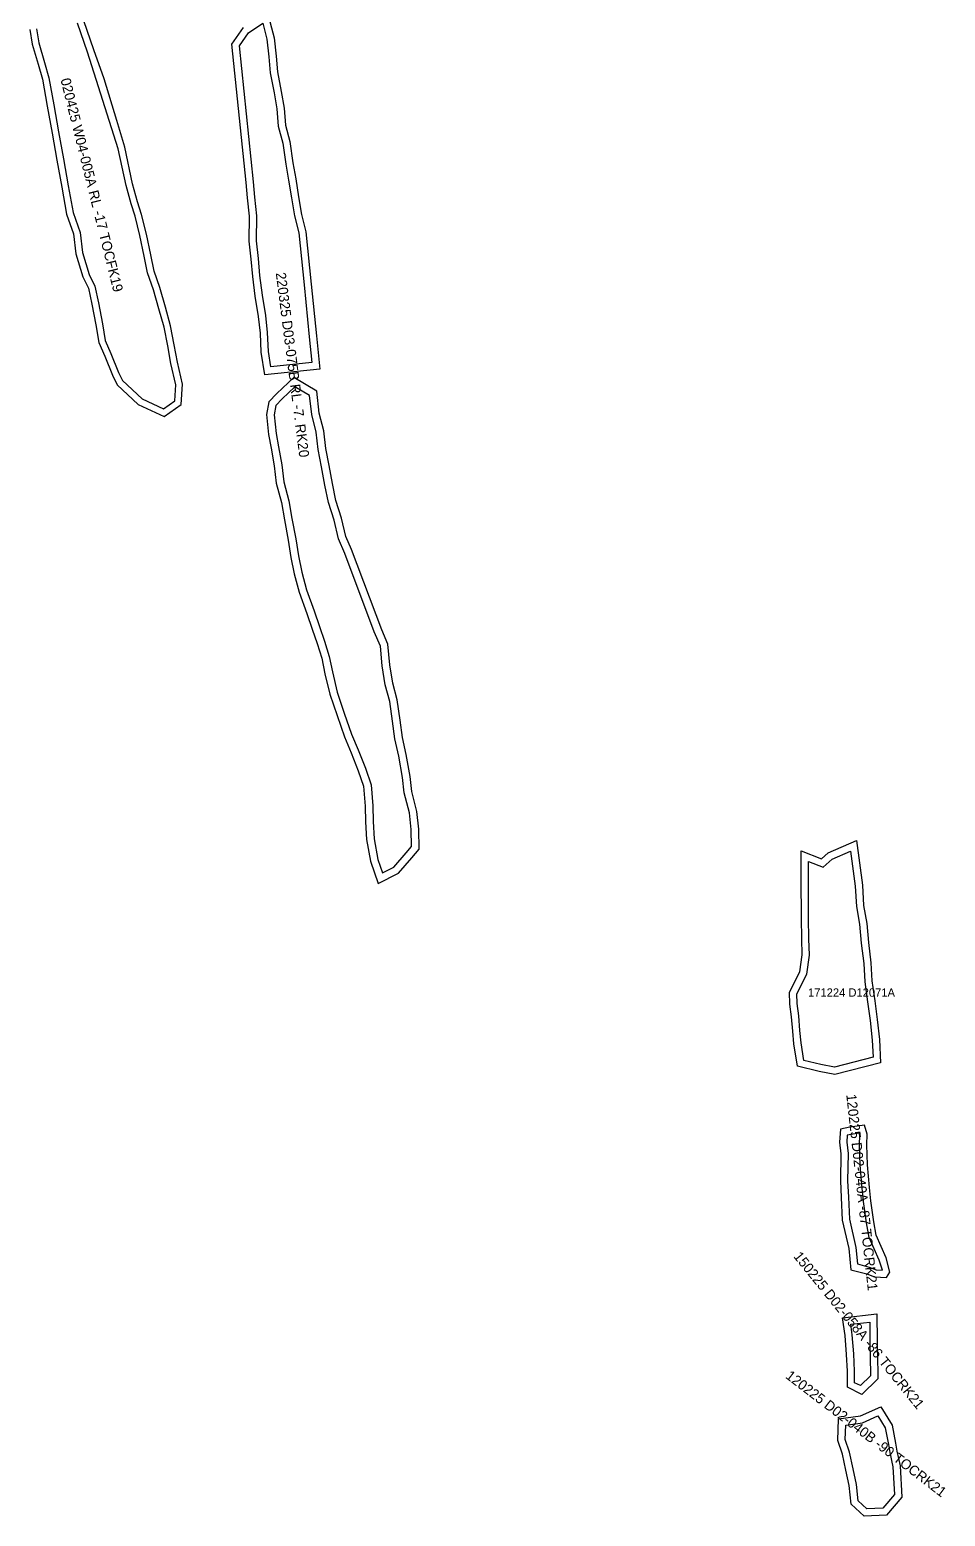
# Model space of a CAD drawing. Extents: x 550067 to 555612, y 63485 to 80416.
# Drawn here: x 551772 to 552251, y 76716 to 77494 of the extents above; entities that cross this region are included whole.
import ezdxf

# ---------------------------------------------------------------- set-up
doc = ezdxf.new("R2010")
doc.units = 0

msp = doc.modelspace()

# ---------------------------------------------------------------- linework, layer by layer
at = {"layer": 'GEOMETRY_LAYER_1', "color": 1}
for points in [[(551895.908, 77503.627, 11.073), (551899.548, 77489.907, 10.646), (551900.654, 77480.228, 9.856), (551901.282, 77471.991, 9.494), (551903.315, 77461.731, 8.979), (551904.798, 77453.119, 8.396), (551905.482, 77444.212, 7.717), (551907.785, 77435.583, 6.899), (551909.457, 77424.37, 6.485), (551910.912, 77415.996, 5.893), (551912.41, 77406.65, 5.297), (551913.923, 77397.451, 4.719), (551916.25, 77388.392, 4.088), (551919.012, 77360.95, 1.944), (551921.746, 77333.793, -0.2), (551923.492, 77316.447, -1.273)], [(551923.492, 77316.447, -1.273), (551894.713, 77313.445, -1.353), (551892.823, 77325.234, -0.36), (551892.368, 77335.345, 0.602), (551891.444, 77343.926, 1.504), (551889.707, 77354.635, 2.308), (551888.386, 77364.964, 3.159), (551887.542, 77374.006, 3.725), (551886.491, 77383.423, 4.369), (551886.64, 77396.6, 5.443), (551885.722, 77406.063, 5.888), (551884.953, 77414.145, 6.536), (551877.489, 77486.607, 10.877), (551883.521, 77495.326, 11.117)], [(551919.332, 77319.834, -1.273), (551897.896, 77317.598, -1.353), (551896.61, 77325.622, -0.36), (551896.159, 77335.634, 0.602), (551895.212, 77344.433, 1.504), (551893.469, 77355.181, 2.308), (551892.164, 77365.382, 3.159), (551891.322, 77374.393, 3.725), (551890.293, 77383.613, 4.369), (551890.442, 77396.763, 5.443), (551889.505, 77406.427, 5.888), (551888.735, 77414.52, 6.536), (551881.413, 77485.599, 10.877), (551886.236, 77492.57, 11.117), (551893.6, 77497.507, 11.073), (551895.804, 77489.201, 10.646), (551896.87, 77479.868, 9.856), (551897.511, 77471.474, 9.494), (551899.579, 77461.04, 8.979), (551901.023, 77452.65, 8.396), (551901.72, 77443.57, 7.717), (551904.058, 77434.809, 6.899), (551905.705, 77423.765, 6.485), (551907.164, 77415.37, 5.893), (551908.659, 77406.041, 5.297), (551910.201, 77396.669, 4.719), (551912.498, 77387.725, 4.088), (551915.231, 77360.569, 1.944), (551917.965, 77333.412, -0.2), (551919.332, 77319.834, -1.273)], [(551940.089, 77221.976, -9.779), (551937.115, 77228.787, -9.178), (551934.91, 77238.463, -8.459), (551931.896, 77247.603, -7.61), (551930.083, 77256.493, -6.83), (551928.407, 77265.954, -6.28), (551926.634, 77274.962, -5.579), (551925.552, 77284.16, -4.729), (551923.189, 77293.421, -3.805), (551921.902, 77304.983, -2.75), (551909.817, 77312.098, -2.567), (551900.993, 77303.744, -3.283), (551896.764, 77299.358, -3.723), (551895.651, 77292.695, -3.828), (551896.617, 77282.242, -4.416), (551898.012, 77275.032, -4.88), (551899.602, 77265.79, -5.655), (551900.679, 77256.682, -6.102), (551903.386, 77246.653, -7.401), (551904.995, 77237.554, -7.813), (551906.92, 77226.879, -8.595), (551908.329, 77217.905, -9.337), (551910.121, 77209.281, -10.346), (551912.77, 77199.613, -10.772), (551916.76, 77188.524, -11.569), (551919.54, 77180.359, -12.699), (551922.068, 77172.744, -13.152), (551924.487, 77165.063, -13.553), (551926.198, 77157.003, -14.256), (551928.814, 77146.213, -15.138), (551932.529, 77135.034, -16.043), (551936.352, 77123.905, -17.163), (551939.955, 77115.593, -17.802), (551943.59, 77106.077, -18.804), (551946.416, 77098.068, -19.055), (551947.204, 77087.655, -20.112), (551947.379, 77079.509, -21.231), (551947.945, 77070.129, -21.907), (551949.987, 77058.79, -22.54), (551954.077, 77047.141, -22.853), (551964.752, 77052.566, -22.169), (551971.739, 77060.629, -21.53), (551975.458, 77065.084, -21.352), (551975.268, 77075.633, -21.057), (551974.349, 77084.841, -20.388), (551971.646, 77095.271, -19.405), (551970.831, 77103.247, -19.059), (551968.756, 77114.658, -17.962), (551966.805, 77123.615, -17.152), (551965.536, 77132.726, -16.418), (551964.041, 77143.265, -16.039), (551961.67, 77152.007, -15.268), (551960.083, 77161.668, -14.728), (551959.185, 77172.423, -13.894), (551955.91, 77180.007, -13.568), (551940.089, 77221.976, -9.779)], [(551936.642, 77219.876, -9.779), (551933.298, 77227.531, -9.178), (551931.052, 77237.39, -8.459), (551928.024, 77246.574, -7.61), (551926.153, 77255.744, -6.83), (551924.475, 77265.219, -6.28), (551922.68, 77274.341, -5.579), (551921.61, 77283.429, -4.729), (551919.244, 77292.702, -3.805), (551918.148, 77302.552, -2.75), (551910.381, 77307.124, -2.567), (551903.809, 77300.902, -3.283), (551900.505, 77297.475, -3.723), (551899.681, 77292.548, -3.828), (551900.582, 77282.807, -4.416), (551901.947, 77275.751, -4.88), (551903.562, 77266.364, -5.655), (551904.617, 77257.442, -6.102), (551907.294, 77247.524, -7.401), (551908.933, 77238.257, -7.813), (551910.865, 77227.544, -8.595), (551912.266, 77218.623, -9.337), (551914.012, 77210.218, -10.346), (551916.587, 77200.82, -10.772), (551920.535, 77189.846, -11.569), (551923.332, 77181.634, -12.699), (551925.874, 77173.975, -13.152), (551928.36, 77166.082, -13.553), (551930.099, 77157.89, -14.256), (551932.662, 77147.316, -15.138), (551936.318, 77136.314, -16.043), (551940.084, 77125.352, -17.163), (551943.66, 77117.102, -17.802), (551947.344, 77107.457, -18.804), (551950.365, 77098.899, -19.055), (551951.201, 77087.85, -20.112), (551951.377, 77079.672, -21.231), (551951.923, 77070.605, -21.907), (551953.867, 77059.813, -22.54), (551956.338, 77052.776, -22.853), (551962.242, 77055.777, -22.169), (551968.692, 77063.221, -21.53), (551971.432, 77066.503, -21.352), (551971.272, 77075.397, -21.057), (551970.399, 77084.137, -20.388), (551967.698, 77094.562, -19.405), (551966.868, 77102.684, -19.059), (551964.833, 77113.874, -17.962), (551962.864, 77122.912, -17.152), (551961.575, 77132.17, -16.418), (551960.115, 77142.457, -16.039), (551957.756, 77151.157, -15.268), (551956.111, 77161.177, -14.728), (551955.253, 77171.437, -13.894), (551952.048, 77178.86, -13.568), (551936.642, 77219.876, -9.779)], [(552217.175, 76953.303, -67.844), (552193.163, 76947.183, -69.467), (552185.051, 76948.758, -69.502), (552173.604, 76951.465, -70.109), (552171.771, 76963.275, -70.368), (552171.124, 76969.897, -70.574), (552170.496, 76977.448, -70.781), (552169.693, 76984.033, -70.987), (552169.499, 76990.229, -71.093), (552174.838, 77000.883, -71.124), (552176.077, 77009.908, -70.841), (552175.831, 77018.175, -70.572), (552175.658, 77028.969, -70.653), (552175.564, 77049.393, -70.371), (552175.525, 77064.312, -70.117), (552186.241, 77060.099, -69.947), (552189.712, 77063.145, -69.344), (552204.48, 77069.629, -68.23), (552207.696, 77046.216, -69.211), (552208.26, 77035.591, -69.783), (552209.935, 77026.312, -70.127), (552210.817, 77016.284, -70.205), (552212.101, 77005.655, -70.156), (552212.586, 76996.136, -70.382), (552214.093, 76985.808, -70.161), (552215.368, 76975.908, -69.396), (552216.543, 76965.553, -68.458), (552217.175, 76953.303, -67.844)], [(552213.219, 76956.216, -67.844), (552193.051, 76951.076, -69.467), (552185.851, 76952.474, -69.502), (552176.967, 76954.574, -70.109), (552175.543, 76963.752, -70.368), (552174.909, 76970.24, -70.574), (552174.276, 76977.836, -70.781), (552173.486, 76984.323, -70.987), (552173.327, 76989.388, -71.093), (552178.518, 76999.742, -71.124), (552179.885, 77009.705, -70.841), (552179.63, 77018.262, -70.572), (552179.458, 77029.008, -70.653), (552179.364, 77049.407, -70.371), (552179.339, 77058.729, -70.117), (552187.007, 77055.714, -69.947), (552191.778, 77059.902, -69.344), (552201.4, 77064.127, -68.23), (552203.909, 77045.856, -69.211), (552204.478, 77035.151, -69.783), (552206.165, 77025.808, -70.127), (552207.037, 77015.89, -70.205), (552208.313, 77005.331, -70.156), (552208.8, 76995.764, -70.382), (552210.328, 76985.291, -70.161), (552211.595, 76975.451, -69.396), (552212.754, 76965.24, -68.458), (552213.219, 76956.216, -67.844)], [(552195.169, 76766.965, -84.51), (552206.665, 76768.554, -84.26), (552217.265, 76773.264, -84.425), (552223.183, 76763.63, -84.878), (552224.945, 76754.145, -85.159), (552225.678, 76750.025, -85.394), (552227.382, 76742.288, -85.315), (552228.239, 76725.924, -85.11), (552220.202, 76716.425, -85.12), (552208.618, 76715.916, -85.427), (552201.729, 76722.196, -85.347), (552200.689, 76731.998, -85.526), (552198.999, 76740.027, -85.67), (552197.268, 76748.401, -85.259), (552194.784, 76755.548, -84.898), (552195.169, 76766.965, -84.51)], [(552198.859, 76763.639, -84.51), (552207.718, 76764.863, -84.26), (552215.768, 76768.44, -84.425), (552219.576, 76762.242, -84.878), (552221.207, 76753.465, -85.159), (552221.95, 76749.284, -85.394), (552223.603, 76741.776, -85.315), (552224.365, 76727.228, -85.11), (552218.374, 76720.148, -85.12), (552210.019, 76719.781, -85.427), (552205.355, 76724.032, -85.347), (552204.448, 76732.592, -85.526), (552202.719, 76740.804, -85.67), (552200.939, 76749.414, -85.259), (552198.605, 76756.127, -84.898), (552198.859, 76763.639, -84.51)]]:
    msp.add_polyline3d(points, dxfattribs=at)
at = {"layer": 'GEOMETRY_LAYER_1', "color": 3}
for points in [[(551771.612, 77494.205, -11.849), (551772.93, 77486.485, -11.889), (551775.97, 77476.06, -11.645), (551778.232, 77468.178, -11.559), (551780.753, 77454.105, -11.007), (551783.283, 77439.982, -10.456), (551785.813, 77425.86, -9.904), (551788.343, 77411.737, -9.352), (551790.888, 77397.533, -8.801), (551794.577, 77387.238, -9.396), (551795.834, 77376.728, -9.621), (551799.5, 77364.756, -9.84), (551802.34, 77358.773, -9.994), (551804.213, 77350.474, -9.879), (551806.215, 77339.635, -9.739), (551807.738, 77330.357, -11.893), (551810.907, 77323.287, -11.894), (551814.903, 77313.238, -12.178), (551817.356, 77308.273, -12.113), (551828.455, 77297.966, -11.124), (551841.988, 77291.679, -11.636), (551850.992, 77297.946, -11.972), (551851.56, 77308.559, -12.02), (551848.996, 77320.135, -11.979), (551847.304, 77329.235, -11.961), (551845.363, 77339.161, -11.77), (551842.64, 77348.936, -11.918), (551839.75, 77359.089, -11.175), (551836.72, 77367.775, -10.852), (551835.032, 77376.323, -10.858), (551832.749, 77387.089, -10.946), (551830.191, 77397.438, -10.838), (551828.028, 77404.024, -11.152), (551825.469, 77413.438, -11.52), (551821.351, 77432.591, -11.389), (551817.267, 77446.533, -12.985), (551810.546, 77468.426, -11.32)], [(551775.091, 77494.622, -11.849), (551776.347, 77487.272, -11.889), (551779.332, 77477.033, -11.645), (551781.646, 77468.972, -11.559), (551784.198, 77454.723, -11.007), (551786.728, 77440.599, -10.456), (551789.258, 77426.477, -9.904), (551791.788, 77412.354, -9.352), (551794.282, 77398.438, -8.801), (551798.005, 77388.047, -9.396), (551799.272, 77377.454, -9.621), (551802.771, 77366.025, -9.84), (551805.668, 77359.923, -9.994), (551807.643, 77351.177, -9.879), (551809.663, 77340.236, -9.739), (551811.118, 77331.374, -11.893), (551814.132, 77324.65, -11.894), (551818.103, 77314.662, -12.178), (551820.209, 77310.4, -12.113), (551830.431, 77300.907, -11.124), (551841.639, 77295.7, -11.636), (551847.589, 77299.842, -11.972), (551848.04, 77308.269, -12.02), (551845.566, 77319.436, -11.979), (551843.866, 77328.58, -11.961), (551841.955, 77338.354, -11.77), (551839.271, 77347.988, -11.918), (551836.412, 77358.032, -11.175), (551833.334, 77366.855, -10.852), (551831.603, 77375.621, -10.858), (551829.337, 77386.306, -10.946), (551826.824, 77396.471, -10.838), (551824.674, 77403.018, -11.152), (551822.067, 77412.611, -11.52), (551817.956, 77431.729, -11.389), (551801.916, 77482.398, -11.321)], [(551801.916, 77482.398, -11.321), (551796.596, 77497.507, -11.322)], [(551810.546, 77468.426, -11.32), (551805.217, 77483.56, -11.321), (551799.889, 77498.693, -11.322)]]:
    msp.add_polyline3d(points, dxfattribs=at)
at = {"layer": 'GEOMETRY_LAYER_1', "color": 234}
for points in [[(552208.656, 76920.716, -79.705), (552201.105, 76919.585, -79.99), (552196.092, 76918.491, -80.211), (552195.68, 76911.746, -80.364), (552196.306, 76905.678, -80.756), (552196.082, 76891.466, -81.649), (552196.536, 76882.833, -82.429), (552197.052, 76870.858, -83.038), (552200.425, 76856.057, -83.217), (552201.626, 76844.974, -83.643), (552209.993, 76842.761, -83.612), (552213.941, 76841.235, -83.29), (552220.296, 76840.849, -82.726), (552221.981, 76843.746, -82.685), (552219.973, 76851.284, -82.862), (552214.851, 76863.058, -82.585), (552213.523, 76870.093, -82.363), (552211.967, 76881.096, -82.021), (552211.295, 76887.984, -81.195), (552210.272, 76899.873, -80.324), (552209.975, 76910.436, -80.433), (552210.062, 76916.03, -80.154), (552208.656, 76920.716, -79.705)], [(552205.963, 76916.47, -79.705), (552201.793, 76915.846, -79.99), (552199.71, 76915.391, -80.211), (552199.492, 76911.826, -80.364), (552200.11, 76905.844, -80.756), (552199.883, 76891.536, -81.649), (552200.331, 76883.015, -82.429), (552200.834, 76871.366, -83.038), (552204.179, 76856.686, -83.217), (552205.122, 76847.979, -83.643), (552211.167, 76846.381, -83.612), (552214.761, 76844.992, -83.29), (552218.189, 76844.784, -82.726), (552216.374, 76850.03, -82.862), (552211.196, 76861.934, -82.585), (552209.773, 76869.474, -82.363), (552208.193, 76880.644, -82.021), (552207.511, 76887.637, -81.195), (552206.476, 76899.656, -80.324), (552206.174, 76910.413, -80.433), (552206.253, 76915.502, -80.154), (552205.963, 76916.47, -79.705)], [(552207.272, 76779.668, -84.958), (552199.774, 76783.459, -84.68), (552199.727, 76791.844, -84.43), (552199.27, 76800.647, -84.064), (552198.54, 76810.476, -83.88), (552197.239, 76819.777, -83.947), (552215.166, 76821.876, -83.247), (552215.383, 76807.437, -83.481), (552215.536, 76797.205, -83.714), (552215.613, 76792.089, -83.831), (552215.675, 76787.9, -83.89), (552207.272, 76779.668, -84.958)], [(552206.558, 76784.288, -84.958), (552203.56, 76785.803, -84.68), (552203.526, 76791.952, -84.43), (552203.063, 76800.887, -84.064), (552202.321, 76810.88, -83.88), (552201.541, 76816.455, -83.947), (552211.43, 76817.612, -83.247), (552211.583, 76807.38, -83.481), (552211.737, 76797.148, -83.714), (552211.813, 76792.032, -83.831), (552211.852, 76789.474, -83.89), (552206.558, 76784.288, -84.958)]]:
    msp.add_polyline3d(points, dxfattribs=at)

# ---------------------------------------------------------------- texts
at = {"layer": 'GEOMETRY_LAYER_1', "color": 7}
for s, height, rotation, p in [('020425 W04-005A RL -17 TOCFK19', 5.24933, 284, (551787.685, 77468.058, -11.221)), ('220325 D03-075B RL -7. RK20^J', 5.24933, 277.3, (551900.433, 77366.743, 7.537)), ('^J', 5.2493, 277.3, (551885.776, 77311.792, 7.537)), ('^J', 5.2493, 277.3, (551892.825, 77312.695, 7.537)), ('^J', 5.2493, 277.3, (551899.874, 77313.599, 7.537)), ('^J', 5.2493, 281.7, (551929.138, 77179.97, -2.567)), ('120225 D02-040A -87 TOCRK21', 5.24933, 276.3, (552199.136, 76936.648, -79.99)), ('150225 D02-058A -86 TOCRK21', 5.24933, 309, (552171.249, 76851.841, -83.947)), ('120225 D02-040B -90 TOCRK21', 5.24933, 322.5, (552166.978, 76788.561, -84.51))]:
    msp.add_text(s, height=height, rotation=rotation, dxfattribs=at).set_placement(p)
msp.add_text('171224 D12071A', height=4.37444, dxfattribs=at).set_placement((552179.138, 76987.894, 51.986))

doc.saveas('drawing.dxf')
